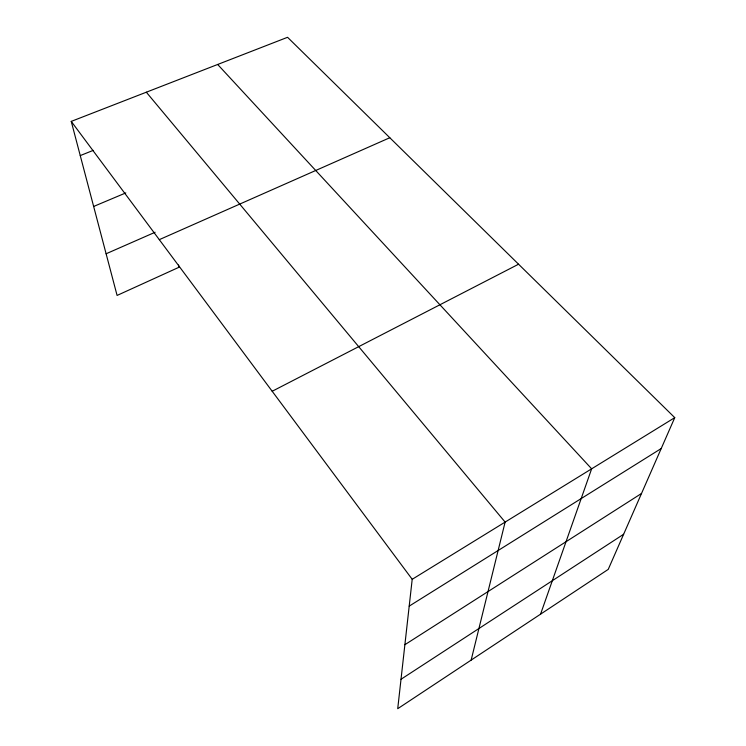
<?xml version="1.0" encoding="UTF-8"?>
<svg xmlns="http://www.w3.org/2000/svg" width="746" height="746" viewBox="0 0 746 746"><rect width="100%" height="100%" fill="white"/><g stroke="black" fill="none" stroke-linecap="round" stroke-linejoin="round"><path stroke-width="1.12" d="M71.243 121.393L412.202 579.306L397.721 708.7L608.232 569.385L674.757 417.648L287.564 37.3L71.243 121.393L117.085 295.435L178.947 267.282L178.527 265.017M471.146 660.107L505.126 522.088L146.328 92.206M540.561 614.163L591.643 468.814L217.673 64.473M401.012 679.27L623.628 534.267M404.882 644.703L641.504 493.479M409.2 606.125L661.217 448.532M412.202 579.306L674.757 417.648M272.187 391.268L518.563 264.215M159.299 239.653L389.804 137.73M106.109 253.771L155.131 232.248M93.642 206.456L125.794 192.916M80.251 155.588L93.231 150.375"/></g></svg>
